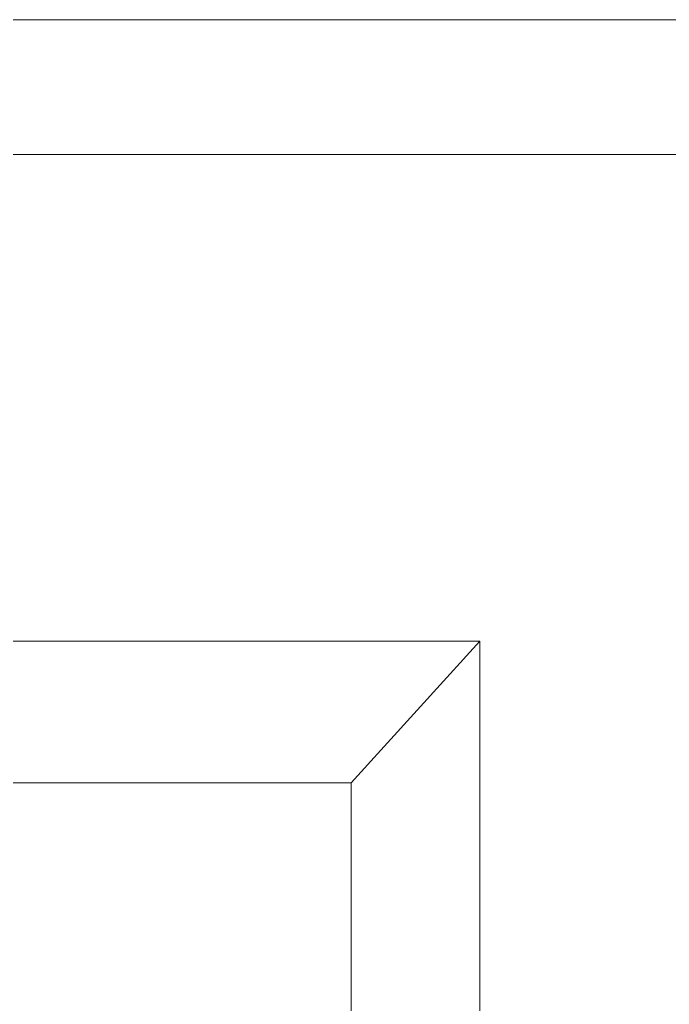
# Model space of a CAD drawing. Header units: millimetres. Extents: x 11 to 203, y -134 to -23.
# Drawn here: x 47.7 to 84.3, y -78.3 to -22.7 of the extents above; entities that cross this region are included whole.
import ezdxf

# ---------------------------------------------------------------- set-up
doc = ezdxf.new("R2010")
doc.units = ezdxf.units.MM
doc.header["$MEASUREMENT"] = 0
doc.linetypes.add('AI-Linetype-0', pattern=[1.411111, 0.705556, -0.705556])
doc.layers.add('Layer 3', color=7, linetype='Continuous', lineweight=0)

# ---------------------------------------------------------------- blocks, each defined once
blk = doc.blocks.new('Block_1')
at = {"layer": 'Layer 3', "color": 250, "linetype": 'AI-Linetype-0', "lineweight": 0}
blk.add_line((19.756, -30.339), (194.381, -30.339), dxfattribs=at)
blk = doc.blocks.new('Block_0')
at = {"layer": 'Layer 3'}
blk.add_lwpolyline([(18.697, -30.339), (195.086, -30.339), (195.086, -126.294), (18.697, -126.294), (18.697, -30.339)], dxfattribs=at)
blk.add_blockref('Block_1', (0, 0), dxfattribs=at)
blk = doc.blocks.new('Block_3')
at = {"layer": 'Layer 3', "color": 250, "lineweight": 0}
for points, knots in [([(73.637, -98.824), (73.637, -98.824), (32.637, -98.824), (32.637, -98.824), (32.637, -98.824), (32.637, -57.824), (32.637, -57.824), (32.637, -57.824), (73.637, -57.824), (73.637, -57.824), (73.637, -57.824), (73.637, -98.824), (73.637, -98.824)], [0, 0, 0, 0, 1, 1, 1, 2, 2, 2, 3, 3, 3, 4, 4, 4, 4]), ([(48.71, -57.825), (48.71, -57.825), (48.004, -57.825), (48.004, -57.825), (48.004, -57.825), (48.004, -57.822), (48.004, -57.822), (48.004, -57.822), (48.71, -57.822), (48.71, -57.822), (48.71, -57.822), (48.71, -57.825), (48.71, -57.825)], [0, 0, 0, 0, 1, 1, 1, 2, 2, 2, 3, 3, 3, 4, 4, 4, 4]), ([(50.121, -57.825), (50.121, -57.825), (49.415, -57.825), (49.415, -57.825), (49.415, -57.825), (49.415, -57.822), (49.415, -57.822), (49.415, -57.822), (50.121, -57.822), (50.121, -57.822), (50.121, -57.822), (50.121, -57.825), (50.121, -57.825)], [0, 0, 0, 0, 1, 1, 1, 2, 2, 2, 3, 3, 3, 4, 4, 4, 4]), ([(51.532, -57.825), (51.532, -57.825), (50.826, -57.825), (50.826, -57.825), (50.826, -57.825), (50.826, -57.822), (50.826, -57.822), (50.826, -57.822), (51.532, -57.822), (51.532, -57.822), (51.532, -57.822), (51.532, -57.825), (51.532, -57.825)], [0, 0, 0, 0, 1, 1, 1, 2, 2, 2, 3, 3, 3, 4, 4, 4, 4]), ([(52.943, -57.825), (52.943, -57.825), (52.237, -57.825), (52.237, -57.825), (52.237, -57.825), (52.237, -57.822), (52.237, -57.822), (52.237, -57.822), (52.943, -57.822), (52.943, -57.822), (52.943, -57.822), (52.943, -57.825), (52.943, -57.825)], [0, 0, 0, 0, 1, 1, 1, 2, 2, 2, 3, 3, 3, 4, 4, 4, 4]), ([(54.354, -57.825), (54.354, -57.825), (53.648, -57.825), (53.648, -57.825), (53.648, -57.825), (53.648, -57.822), (53.648, -57.822), (53.648, -57.822), (54.354, -57.822), (54.354, -57.822), (54.354, -57.822), (54.354, -57.825), (54.354, -57.825)], [0, 0, 0, 0, 1, 1, 1, 2, 2, 2, 3, 3, 3, 4, 4, 4, 4]), ([(55.765, -57.825), (55.765, -57.825), (55.06, -57.825), (55.06, -57.825), (55.06, -57.825), (55.06, -57.822), (55.06, -57.822), (55.06, -57.822), (55.765, -57.822), (55.765, -57.822), (55.765, -57.822), (55.765, -57.825), (55.765, -57.825)], [0, 0, 0, 0, 1, 1, 1, 2, 2, 2, 3, 3, 3, 4, 4, 4, 4]), ([(57.176, -57.825), (57.176, -57.825), (56.471, -57.825), (56.471, -57.825), (56.471, -57.825), (56.471, -57.822), (56.471, -57.822), (56.471, -57.822), (57.176, -57.822), (57.176, -57.822), (57.176, -57.822), (57.176, -57.825), (57.176, -57.825)], [0, 0, 0, 0, 1, 1, 1, 2, 2, 2, 3, 3, 3, 4, 4, 4, 4]), ([(58.587, -57.825), (58.587, -57.825), (57.882, -57.825), (57.882, -57.825), (57.882, -57.825), (57.882, -57.822), (57.882, -57.822), (57.882, -57.822), (58.587, -57.822), (58.587, -57.822), (58.587, -57.822), (58.587, -57.825), (58.587, -57.825)], [0, 0, 0, 0, 1, 1, 1, 2, 2, 2, 3, 3, 3, 4, 4, 4, 4]), ([(59.998, -57.825), (59.998, -57.825), (59.293, -57.825), (59.293, -57.825), (59.293, -57.825), (59.293, -57.822), (59.293, -57.822), (59.293, -57.822), (59.998, -57.822), (59.998, -57.822), (59.998, -57.822), (59.998, -57.825), (59.998, -57.825)], [0, 0, 0, 0, 1, 1, 1, 2, 2, 2, 3, 3, 3, 4, 4, 4, 4]), ([(61.41, -57.825), (61.41, -57.825), (60.704, -57.825), (60.704, -57.825), (60.704, -57.825), (60.704, -57.822), (60.704, -57.822), (60.704, -57.822), (61.41, -57.822), (61.41, -57.822), (61.41, -57.822), (61.41, -57.825), (61.41, -57.825)], [0, 0, 0, 0, 1, 1, 1, 2, 2, 2, 3, 3, 3, 4, 4, 4, 4]), ([(62.821, -57.825), (62.821, -57.825), (62.115, -57.825), (62.115, -57.825), (62.115, -57.825), (62.115, -57.822), (62.115, -57.822), (62.115, -57.822), (62.821, -57.822), (62.821, -57.822), (62.821, -57.822), (62.821, -57.825), (62.821, -57.825)], [0, 0, 0, 0, 1, 1, 1, 2, 2, 2, 3, 3, 3, 4, 4, 4, 4]), ([(64.232, -57.825), (64.232, -57.825), (63.526, -57.825), (63.526, -57.825), (63.526, -57.825), (63.526, -57.822), (63.526, -57.822), (63.526, -57.822), (64.232, -57.822), (64.232, -57.822), (64.232, -57.822), (64.232, -57.825), (64.232, -57.825)], [0, 0, 0, 0, 1, 1, 1, 2, 2, 2, 3, 3, 3, 4, 4, 4, 4]), ([(65.643, -57.825), (65.643, -57.825), (64.937, -57.825), (64.937, -57.825), (64.937, -57.825), (64.937, -57.822), (64.937, -57.822), (64.937, -57.822), (65.643, -57.822), (65.643, -57.822), (65.643, -57.822), (65.643, -57.825), (65.643, -57.825)], [0, 0, 0, 0, 1, 1, 1, 2, 2, 2, 3, 3, 3, 4, 4, 4, 4]), ([(67.054, -57.825), (67.054, -57.825), (66.348, -57.825), (66.348, -57.825), (66.348, -57.825), (66.348, -57.822), (66.348, -57.822), (66.348, -57.822), (67.054, -57.822), (67.054, -57.822), (67.054, -57.822), (67.054, -57.825), (67.054, -57.825)], [0, 0, 0, 0, 1, 1, 1, 2, 2, 2, 3, 3, 3, 4, 4, 4, 4]), ([(68.465, -57.825), (68.465, -57.825), (67.76, -57.825), (67.76, -57.825), (67.76, -57.825), (67.76, -57.822), (67.76, -57.822), (67.76, -57.822), (68.465, -57.822), (68.465, -57.822), (68.465, -57.822), (68.465, -57.825), (68.465, -57.825)], [0, 0, 0, 0, 1, 1, 1, 2, 2, 2, 3, 3, 3, 4, 4, 4, 4]), ([(69.876, -57.825), (69.876, -57.825), (69.171, -57.825), (69.171, -57.825), (69.171, -57.825), (69.171, -57.822), (69.171, -57.822), (69.171, -57.822), (69.876, -57.822), (69.876, -57.822), (69.876, -57.822), (69.876, -57.825), (69.876, -57.825)], [0, 0, 0, 0, 1, 1, 1, 2, 2, 2, 3, 3, 3, 4, 4, 4, 4]), ([(71.287, -57.825), (71.287, -57.825), (70.582, -57.825), (70.582, -57.825), (70.582, -57.825), (70.582, -57.822), (70.582, -57.822), (70.582, -57.822), (71.287, -57.822), (71.287, -57.822), (71.287, -57.822), (71.287, -57.825), (71.287, -57.825)], [0, 0, 0, 0, 1, 1, 1, 2, 2, 2, 3, 3, 3, 4, 4, 4, 4]), ([(72.698, -57.825), (72.698, -57.825), (71.993, -57.825), (71.993, -57.825), (71.993, -57.825), (71.993, -57.822), (71.993, -57.822), (71.993, -57.822), (72.698, -57.822), (72.698, -57.822), (72.698, -57.822), (72.698, -57.825), (72.698, -57.825)], [0, 0, 0, 0, 1, 1, 1, 2, 2, 2, 3, 3, 3, 4, 4, 4, 4]), ([(73.639, -58.296), (73.639, -58.296), (73.636, -58.296), (73.636, -58.296), (73.636, -58.296), (73.636, -57.825), (73.636, -57.825), (73.636, -57.825), (73.404, -57.825), (73.404, -57.825), (73.404, -57.825), (73.404, -57.822), (73.404, -57.822), (73.404, -57.822), (73.639, -57.822), (73.639, -57.822), (73.639, -57.822), (73.639, -58.296), (73.639, -58.296)], [0, 0, 0, 0, 1, 1, 1, 2, 2, 2, 3, 3, 3, 4, 4, 4, 5, 5, 5, 6, 6, 6, 6]), ([(73.639, -59.707), (73.639, -59.707), (73.636, -59.707), (73.636, -59.707), (73.636, -59.707), (73.636, -59.001), (73.636, -59.001), (73.636, -59.001), (73.639, -59.001), (73.639, -59.001), (73.639, -59.001), (73.639, -59.707), (73.639, -59.707)], [0, 0, 0, 0, 1, 1, 1, 2, 2, 2, 3, 3, 3, 4, 4, 4, 4]), ([(73.639, -61.118), (73.639, -61.118), (73.636, -61.118), (73.636, -61.118), (73.636, -61.118), (73.636, -60.412), (73.636, -60.412), (73.636, -60.412), (73.639, -60.412), (73.639, -60.412), (73.639, -60.412), (73.639, -61.118), (73.639, -61.118)], [0, 0, 0, 0, 1, 1, 1, 2, 2, 2, 3, 3, 3, 4, 4, 4, 4]), ([(73.639, -62.529), (73.639, -62.529), (73.636, -62.529), (73.636, -62.529), (73.636, -62.529), (73.636, -61.823), (73.636, -61.823), (73.636, -61.823), (73.639, -61.823), (73.639, -61.823), (73.639, -61.823), (73.639, -62.529), (73.639, -62.529)], [0, 0, 0, 0, 1, 1, 1, 2, 2, 2, 3, 3, 3, 4, 4, 4, 4]), ([(73.639, -63.94), (73.639, -63.94), (73.636, -63.94), (73.636, -63.94), (73.636, -63.94), (73.636, -63.235), (73.636, -63.235), (73.636, -63.235), (73.639, -63.235), (73.639, -63.235), (73.639, -63.235), (73.639, -63.94), (73.639, -63.94)], [0, 0, 0, 0, 1, 1, 1, 2, 2, 2, 3, 3, 3, 4, 4, 4, 4]), ([(73.639, -65.351), (73.639, -65.351), (73.636, -65.351), (73.636, -65.351), (73.636, -65.351), (73.636, -64.646), (73.636, -64.646), (73.636, -64.646), (73.639, -64.646), (73.639, -64.646), (73.639, -64.646), (73.639, -65.351), (73.639, -65.351)], [0, 0, 0, 0, 1, 1, 1, 2, 2, 2, 3, 3, 3, 4, 4, 4, 4]), ([(73.639, -66.762), (73.639, -66.762), (73.636, -66.762), (73.636, -66.762), (73.636, -66.762), (73.636, -66.057), (73.636, -66.057), (73.636, -66.057), (73.639, -66.057), (73.639, -66.057), (73.639, -66.057), (73.639, -66.762), (73.639, -66.762)], [0, 0, 0, 0, 1, 1, 1, 2, 2, 2, 3, 3, 3, 4, 4, 4, 4]), ([(73.639, -68.173), (73.639, -68.173), (73.636, -68.173), (73.636, -68.173), (73.636, -68.173), (73.636, -67.468), (73.636, -67.468), (73.636, -67.468), (73.639, -67.468), (73.639, -67.468), (73.639, -67.468), (73.639, -68.173), (73.639, -68.173)], [0, 0, 0, 0, 1, 1, 1, 2, 2, 2, 3, 3, 3, 4, 4, 4, 4]), ([(73.639, -69.585), (73.639, -69.585), (73.636, -69.585), (73.636, -69.585), (73.636, -69.585), (73.636, -68.879), (73.636, -68.879), (73.636, -68.879), (73.639, -68.879), (73.639, -68.879), (73.639, -68.879), (73.639, -69.585), (73.639, -69.585)], [0, 0, 0, 0, 1, 1, 1, 2, 2, 2, 3, 3, 3, 4, 4, 4, 4]), ([(73.639, -70.996), (73.639, -70.996), (73.636, -70.996), (73.636, -70.996), (73.636, -70.996), (73.636, -70.29), (73.636, -70.29), (73.636, -70.29), (73.639, -70.29), (73.639, -70.29), (73.639, -70.29), (73.639, -70.996), (73.639, -70.996)], [0, 0, 0, 0, 1, 1, 1, 2, 2, 2, 3, 3, 3, 4, 4, 4, 4]), ([(73.639, -72.407), (73.639, -72.407), (73.636, -72.407), (73.636, -72.407), (73.636, -72.407), (73.636, -71.701), (73.636, -71.701), (73.636, -71.701), (73.639, -71.701), (73.639, -71.701), (73.639, -71.701), (73.639, -72.407), (73.639, -72.407)], [0, 0, 0, 0, 1, 1, 1, 2, 2, 2, 3, 3, 3, 4, 4, 4, 4]), ([(73.639, -73.818), (73.639, -73.818), (73.636, -73.818), (73.636, -73.818), (73.636, -73.818), (73.636, -73.112), (73.636, -73.112), (73.636, -73.112), (73.639, -73.112), (73.639, -73.112), (73.639, -73.112), (73.639, -73.818), (73.639, -73.818)], [0, 0, 0, 0, 1, 1, 1, 2, 2, 2, 3, 3, 3, 4, 4, 4, 4]), ([(73.639, -75.229), (73.639, -75.229), (73.636, -75.229), (73.636, -75.229), (73.636, -75.229), (73.636, -74.523), (73.636, -74.523), (73.636, -74.523), (73.639, -74.523), (73.639, -74.523), (73.639, -74.523), (73.639, -75.229), (73.639, -75.229)], [0, 0, 0, 0, 1, 1, 1, 2, 2, 2, 3, 3, 3, 4, 4, 4, 4]), ([(73.639, -76.64), (73.639, -76.64), (73.636, -76.64), (73.636, -76.64), (73.636, -76.64), (73.636, -75.935), (73.636, -75.935), (73.636, -75.935), (73.639, -75.935), (73.639, -75.935), (73.639, -75.935), (73.639, -76.64), (73.639, -76.64)], [0, 0, 0, 0, 1, 1, 1, 2, 2, 2, 3, 3, 3, 4, 4, 4, 4]), ([(73.639, -78.051), (73.639, -78.051), (73.636, -78.051), (73.636, -78.051), (73.636, -78.051), (73.636, -77.346), (73.636, -77.346), (73.636, -77.346), (73.639, -77.346), (73.639, -77.346), (73.639, -77.346), (73.639, -78.051), (73.639, -78.051)], [0, 0, 0, 0, 1, 1, 1, 2, 2, 2, 3, 3, 3, 4, 4, 4, 4])]:
    blk.add_open_spline(points, degree=3, knots=knots, dxfattribs=at)

msp = doc.modelspace()

# ---------------------------------------------------------------- linework, layer by layer
at = {"layer": 'Layer 3', "color": 250, "lineweight": 0}
msp.add_line((66.376, -65.824), (73.637, -57.824), dxfattribs=at)
msp.add_lwpolyline([(66.376, -90.824), (39.899, -90.824), (39.899, -65.824), (66.376, -65.824)], close=True, dxfattribs=at)
msp.add_open_spline([(202.502, -37.927), (202.502, -37.927), (202.502, -118.72), (202.502, -118.72), (202.502, -122.918), (199.097, -126.323), (194.899, -126.323), (194.899, -130.521), (191.495, -133.925), (187.297, -133.925), (187.297, -133.925), (26.19, -133.925), (26.19, -133.925), (24.091, -133.925), (22.19, -133.075), (20.814, -131.699), (19.438, -130.323), (18.588, -128.422), (18.588, -126.323), (14.39, -126.323), (10.986, -122.918), (10.986, -118.72), (10.986, -118.72), (10.986, -37.927), (10.986, -37.927), (10.986, -35.828), (11.836, -33.927), (13.212, -32.551), (14.587, -31.175), (16.489, -30.325), (18.588, -30.325), (18.588, -26.123), (21.992, -22.722), (26.19, -22.722), (26.19, -22.722), (187.297, -22.722), (187.297, -22.722), (189.396, -22.722), (191.297, -23.573), (192.673, -24.948), (194.049, -26.324), (194.899, -28.222), (194.899, -30.325), (196.998, -30.325), (198.9, -31.175), (200.275, -32.551), (201.651, -33.927), (202.502, -35.828), (202.502, -37.927)], degree=3, knots=[0, 0, 0, 0, 1, 1, 1, 2, 2, 2, 3, 3, 3, 4, 4, 4, 5, 5, 5, 6, 6, 6, 7, 7, 7, 8, 8, 8, 9, 9, 9, 10, 10, 10, 11, 11, 11, 12, 12, 12, 13, 13, 13, 14, 14, 14, 15, 15, 15, 16, 16, 16, 16], dxfattribs=at)

# ---------------------------------------------------------------- block references
at = {"layer": 'Layer 3'}
for name in ['Block_0', 'Block_3']:
    msp.add_blockref(name, (0, 0), dxfattribs=at)

doc.saveas('drawing.dxf')
